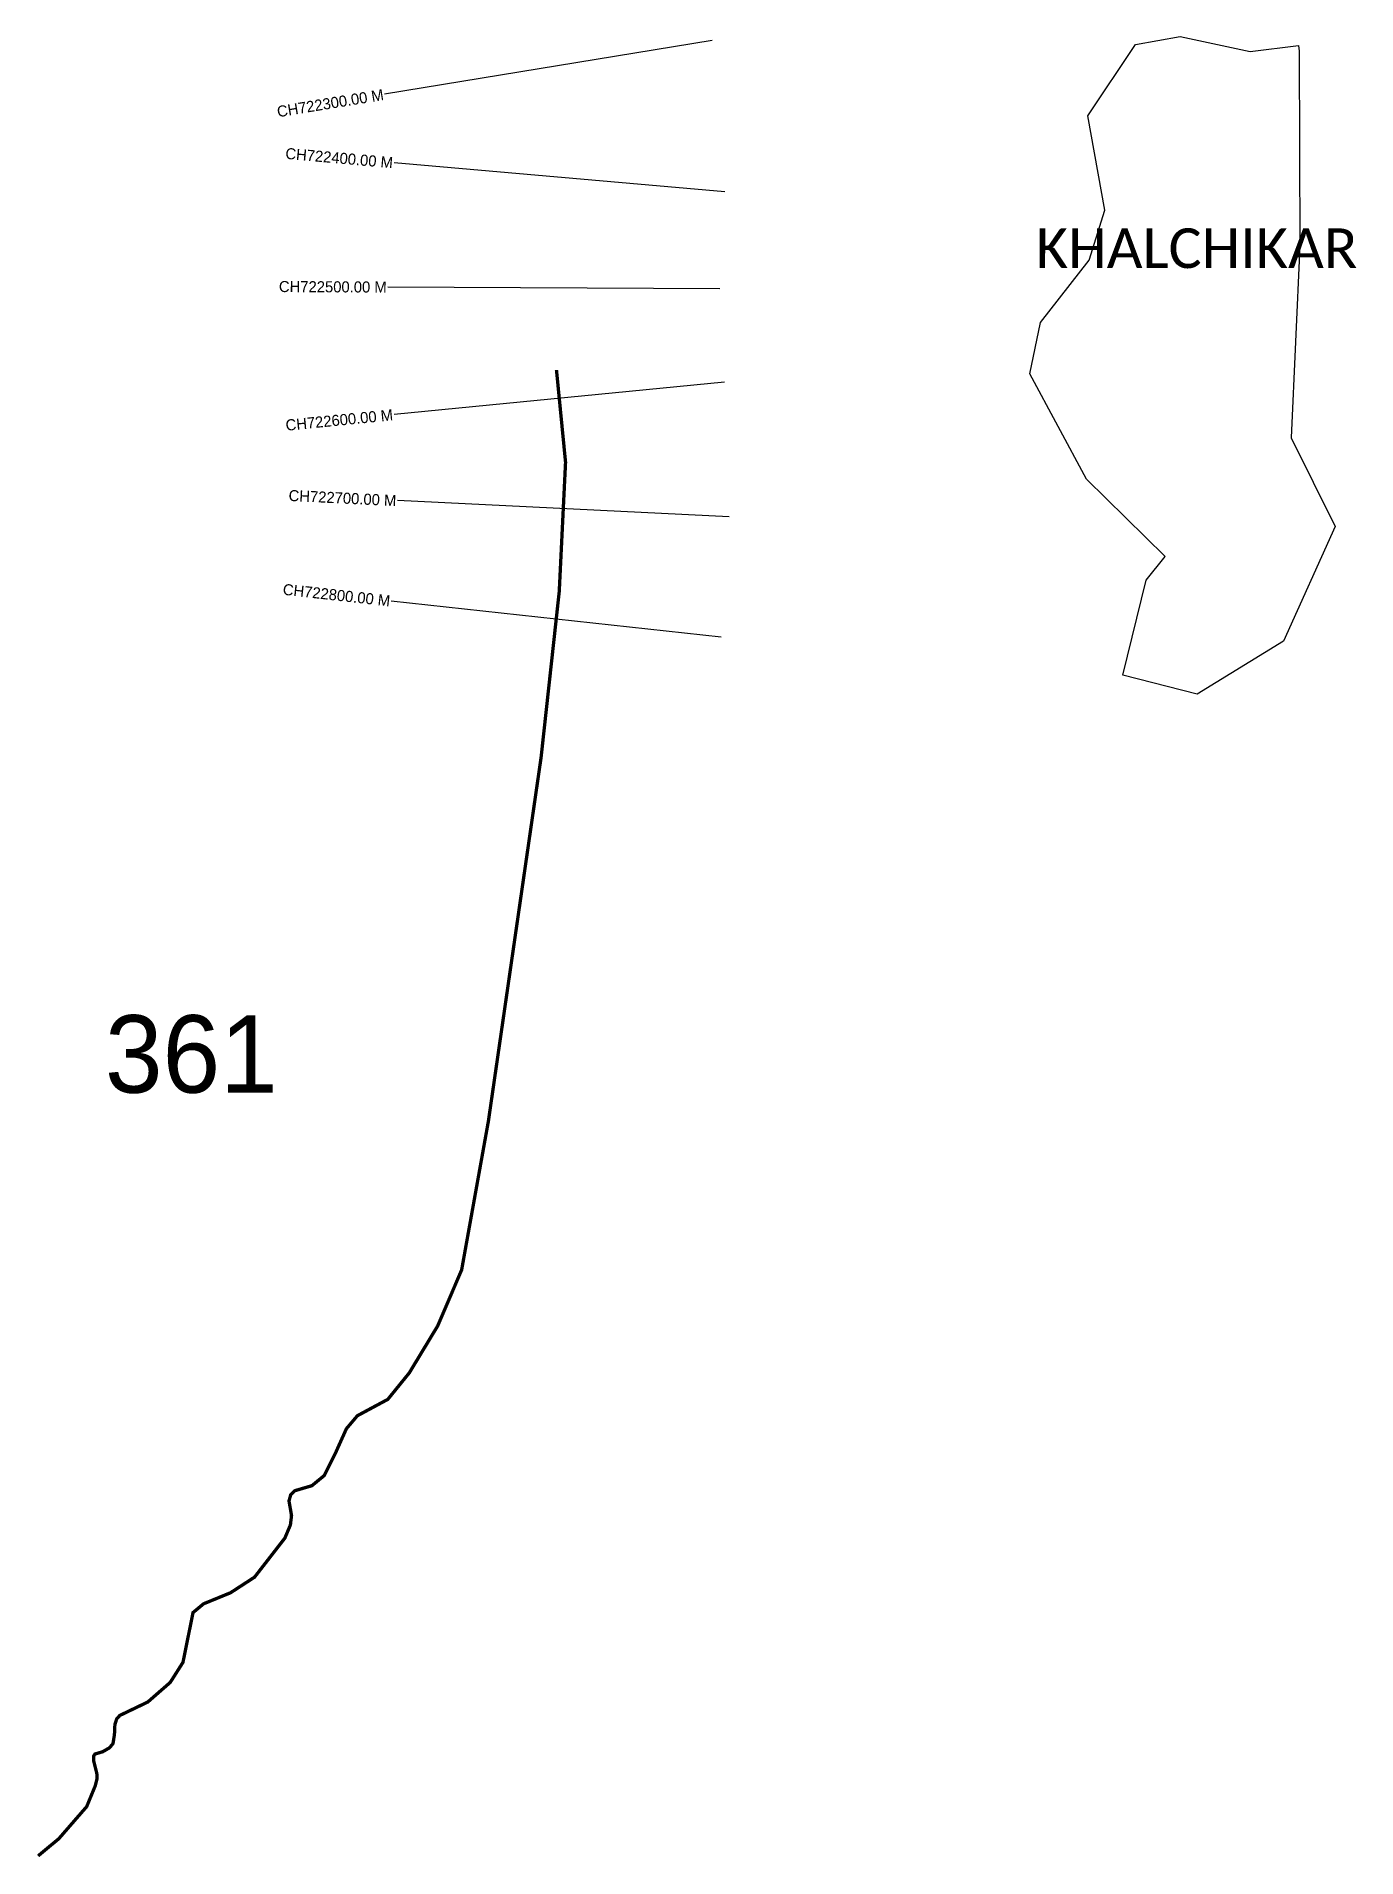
# Model space of a CAD drawing. Header units: metres. Extents: x 356371 to 357564, y 1741558 to 1743203.
import ezdxf
from ezdxf.enums import TextEntityAlignment as Align

# ---------------------------------------------------------------- set-up
doc = ezdxf.new("R2010")
doc.units = ezdxf.units.M
for name, color, linetype in [('CS', 134, 'Continuous'), ('CSMark', 6, 'Continuous'), ('NATURALLY PROTECTED', 3, 'Continuous'), ('VILLAGE NAME', 250, 'Continuous')]:
    doc.layers.add(name, color=color, linetype=linetype)

msp = doc.modelspace()

# ---------------------------------------------------------------- linework, layer by layer
at = {"color": 6}
for points in [[(357404.2, 1743203.2), (357467.6, 1743189.6), (357511.1, 1743195.1), (357511.7, 1743189.8), (357512.4, 1743013.9), (357504.6, 1742840.5), (357544.3, 1742760.4), (357497.7, 1742656.9), (357419.7, 1742609.1), (357352.5, 1742626.3), (357373.6, 1742712.2), (357390.7, 1742733.3), (357319.5, 1742803.4), (357268.3, 1742898.4), (357277.9, 1742944.8), (357322, 1743001), (357336.1, 1743046.4), (357320.7, 1743131.4), (357364, 1743196)], [(357364, 1743196), (357404.2, 1743203.2)]]:
    msp.add_lwpolyline(points, dxfattribs=at)
at = {"layer": 'CS'}
for p, q in [((356981.4, 1743199.4), (356685.4, 1743150.9)), ((356992.7, 1743062.7), (356693.9, 1743089)), ((356988.3, 1742975.3), (356688.3, 1742976.8)), ((356992.5, 1742891), (356693.9, 1742861.6)), ((356996.7, 1742769.3), (356697, 1742783.9)), ((356989.6, 1742660.5), (356691.4, 1742693.2))]:
    msp.add_line(p, q, dxfattribs=at)
at = {"layer": 'NATURALLY PROTECTED', "const_width": 3, "flags": 128}
msp.add_lwpolyline([(356840.7, 1742901.9), (356848.9, 1742818.5), (356843.2, 1742701.8), (356826.8, 1742552), (356779.2, 1742223.5), (356755, 1742089), (356733.4, 1742038.5), (356707.7, 1741996), (356688.3, 1741972.1), (356660.8, 1741957.3), (356650.9, 1741945.6), (356640.7, 1741922.9), (356630.9, 1741903.3), (356619.7, 1741894.1), (356613.2, 1741892.2), (356604.4, 1741889.6), (356600.5, 1741885.7), (356599, 1741880.3), (356600, 1741874.7), (356601.3, 1741867.1), (356600.3, 1741858.7), (356595.3, 1741846.8), (356567.9, 1741811.5), (356546.2, 1741797.4), (356521.8, 1741787.4), (356512.3, 1741779.5), (356508.4, 1741760.2), (356503.2, 1741734.5), (356491.7, 1741716.4), (356471.4, 1741698.7), (356446.2, 1741686.6), (356443.4, 1741683.6), (356441.7, 1741678.4), (356441.3, 1741669.3), (356440, 1741661.2), (356436.9, 1741657.4), (356430.7, 1741653.8), (356423.7, 1741651.7), (356422.5, 1741649.9), (356422.4, 1741646), (356424, 1741639.8), (356425.5, 1741633.5), (356425.5, 1741629.1), (356424, 1741623.1), (356416.2, 1741604.2), (356391, 1741575.2), (356372.3, 1741559.7)], dxfattribs=at)

# ---------------------------------------------------------------- texts
at = {"insert": (356432.7, 1742319.1), "char_height": 70, "attachment_point": 1}
msp.add_mtext_dynamic_manual_height_columns('361', width=95.172, gutter_width=1, heights=[0], dxfattribs=at)
at = {"layer": 'CSMark'}
for s, rotation, p in [('CH722300.00 M', 9.291, (356684.4, 1743150.8)), ('CH722400.00 M', 354.9663, (356692.9, 1743089.1)), ('CH722500.00 M', 359.7186, (356687.3, 1742976.8)), ('CH722600.00 M', 5.6328, (356692.9, 1742861.5)), ('CH722700.00 M', 357.2179, (356696, 1742783.9)), ('CH722800.00 M', 353.7515, (356690.4, 1742693.3))]:
    msp.add_text(s, height=10, rotation=rotation, dxfattribs=at).set_placement(p, align=Align.MIDDLE_RIGHT)
at = {"layer": 'VILLAGE NAME', "insert": (357273.9, 1743029.9), "char_height": 35.913, "attachment_point": 1, "rotation": 359.9793}
msp.add_mtext_dynamic_manual_height_columns('{\\fCalibri|b0|i0|c0|p34;KHALCHIKAR}', width=509.248, gutter_width=258, heights=[0], dxfattribs=at)

doc.saveas('drawing.dxf')
